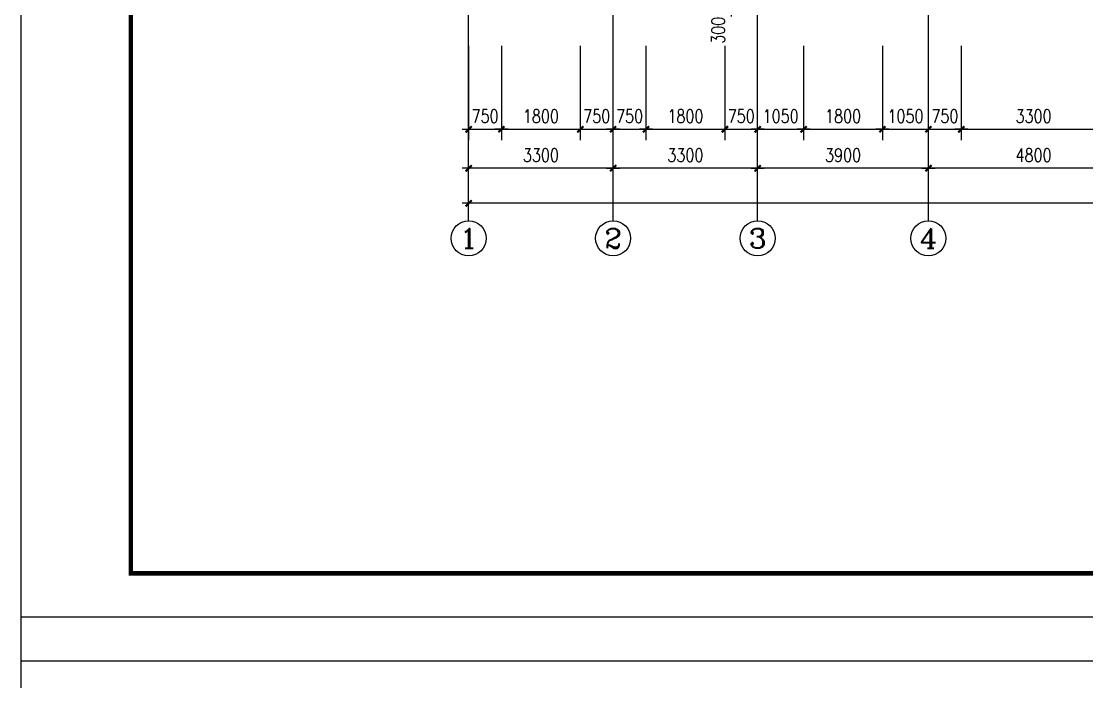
# Model space of a CAD drawing. Extents: x -354 to 59046, y -31184 to 54816.
# Drawn here: x -354 to 23974, y 11341 to 26426 of the extents above; entities that cross this region are included whole.
import ezdxf
from ezdxf.enums import TextEntityAlignment as Align

# ---------------------------------------------------------------- set-up
doc = ezdxf.new("R2010")
doc.units = 0
doc.header["$LTSCALE"] = 1000
doc.header["$MEASUREMENT"] = 0
doc.layers.get('0').update_dxf_attribs({"linetype": 'CONTINUOUS'})
doc.layers.get('DEFPOINTS').update_dxf_attribs({"linetype": 'CONTINUOUS'})
for name, color, linetype in [('AXIS', 3, 'CONTINUOUS'), ('AXIS_TEXT', 7, 'CONTINUOUS'), ('DOTE', 1, 'CONTINUOUS'), ('PUB_DIM', 3, 'CONTINUOUS'), ('PUB_TITLE', 4, 'CONTINUOUS')]:
    doc.layers.add(name, color=color, linetype=linetype)
doc.styles.add('COMPLEX', font='COMPLEX')
doc.styles.add('DIM_FONT', font='txt.shx', dxfattribs={"width": 0.8, "bigfont": 'hztxt.shx'})
doc.dimstyles.new('AXIS', dxfattribs={"dimtxt": 300, "dimasz": 1, "dimexe": 250, "dimexo": 300, "dimgap": 150, "dimtad": 1, "dimdec": 0, "dimzin": 0, "dimdsep": 46, "dimtxsty": 'DIM_FONT', "dimblk": '_DIMX', "dimcen": 0.09, "dimse1": 1, "dimse2": 1, "dimclrt": 7, "dimadec": 0, "dimazin": 0, "dimtfac": 1, "dimtdec": 0, "dimtix": 1, "dimtmove": 2, "dimatfit": 3, "dimldrblk": '_DIMX', "dimfxl": 0, "dimtolj": 1, "dimtzin": 0, "dimarcsym": 0})
doc.dimstyles.new('DIMA', dxfattribs={"dimtxt": 300, "dimasz": 1, "dimexe": 250, "dimexo": 300, "dimgap": 150, "dimtad": 1, "dimdec": 0, "dimzin": 0, "dimdsep": 46, "dimtxsty": 'DIM_FONT', "dimblk": '_DIMX', "dimcen": 0.09, "dimse1": 1, "dimclrt": 7, "dimadec": 0, "dimazin": 0, "dimtfac": 1, "dimtdec": 0, "dimtix": 1, "dimtmove": 2, "dimatfit": 3, "dimldrblk": '_DIMX', "dimfxl": 0, "dimtolj": 1, "dimtzin": 0, "dimarcsym": 0})
doc.dimstyles.new('DIMB', dxfattribs={"dimtxt": 300, "dimasz": 1, "dimexe": 250, "dimexo": 300, "dimgap": 150, "dimtad": 1, "dimdec": 0, "dimzin": 0, "dimdsep": 46, "dimtxsty": 'DIM_FONT', "dimblk": '_DIMX', "dimcen": 0.09, "dimse2": 1, "dimclrt": 7, "dimadec": 0, "dimazin": 0, "dimtfac": 1, "dimtdec": 0, "dimtix": 1, "dimtmove": 2, "dimatfit": 3, "dimldrblk": '_DIMX', "dimfxl": 0, "dimtolj": 1, "dimtzin": 0, "dimarcsym": 0})
doc.dimstyles.new('DIMN', dxfattribs={"dimtxt": 300, "dimasz": 1, "dimexe": 250, "dimexo": 300, "dimgap": 150, "dimtad": 1, "dimdec": 0, "dimzin": 0, "dimdsep": 46, "dimtxsty": 'DIM_FONT', "dimblk": '_DIMX', "dimcen": 0.09, "dimclrt": 7, "dimadec": 0, "dimazin": 0, "dimtfac": 1, "dimtdec": 0, "dimtix": 1, "dimtmove": 2, "dimatfit": 3, "dimldrblk": '_DIMX', "dimfxl": 0, "dimtolj": 1, "dimtzin": 0, "dimarcsym": 0})

# ---------------------------------------------------------------- blocks, each defined once
blk = doc.blocks.new('_AXISO')
blk.add_circle((0, 0), 0.5)
at = {"layer": 'AXIS_TEXT', "style": 'COMPLEX', "width": 1.041667}
blk.add_attdef('A', text='', height=0.56, dxfattribs=at).set_placement((-0.25, -0.28), (0.25, -0.28), align=Align.FIT)
blk = doc.blocks.new('_DIMX')
blk.add_line((-150, 0), (150, 0))
at = {"const_width": 50}
blk.add_lwpolyline([(-70, -70), (70, 70)], dxfattribs=at)
blk = doc.blocks.new('*D23')
at = {"layer": 'AXIS', "color": 0, "lineweight": -2}
blk.add_line((25160, 23069), (20362, 23069), dxfattribs=at)
at = {"layer": 'DEFPOINTS', "color": 0}
for p in [(20361, 25936), (25161, 25936), (20361, 23069)]:
    blk.add_point(p, dxfattribs=at)
at = {"layer": 'AXIS', "color": 0, "lineweight": -2, "rotation": 180}
blk.add_blockref('_DIMX', (20361, 23069), dxfattribs=at)
at = {"layer": 'AXIS', "color": 0, "lineweight": -2}
blk.add_blockref('_DIMX', (25161, 23069), dxfattribs=at)
at = {"layer": 'AXIS', "color": 7, "insert": (22761, 23369), "char_height": 300, "attachment_point": 5, "style": 'DIM_FONT'}
blk.add_mtext('\\A1;4800', dxfattribs=at)
blk = doc.blocks.new('*D24')
at = {"layer": 'AXIS', "color": 0, "lineweight": -2}
blk.add_line((20360, 23069), (16462, 23069), dxfattribs=at)
at = {"layer": 'DEFPOINTS', "color": 0}
for p in [(16461, 25936), (20361, 25936), (16461, 23069)]:
    blk.add_point(p, dxfattribs=at)
at = {"layer": 'AXIS', "color": 0, "lineweight": -2, "rotation": 180}
blk.add_blockref('_DIMX', (16461, 23069), dxfattribs=at)
at = {"layer": 'AXIS', "color": 0, "lineweight": -2}
blk.add_blockref('_DIMX', (20361, 23069), dxfattribs=at)
at = {"layer": 'AXIS', "color": 7, "insert": (18411, 23369), "char_height": 300, "attachment_point": 5, "style": 'DIM_FONT'}
blk.add_mtext('\\A1;3900', dxfattribs=at)
blk = doc.blocks.new('*D25')
at = {"layer": 'AXIS', "color": 0, "lineweight": -2}
blk.add_line((16460, 23069), (13162, 23069), dxfattribs=at)
at = {"layer": 'DEFPOINTS', "color": 0}
for p in [(13161, 25936), (16461, 25936), (13161, 23069)]:
    blk.add_point(p, dxfattribs=at)
at = {"layer": 'AXIS', "color": 0, "lineweight": -2, "rotation": 180}
blk.add_blockref('_DIMX', (13161, 23069), dxfattribs=at)
at = {"layer": 'AXIS', "color": 0, "lineweight": -2}
blk.add_blockref('_DIMX', (16461, 23069), dxfattribs=at)
at = {"layer": 'AXIS', "color": 7, "insert": (14811, 23369), "char_height": 300, "attachment_point": 5, "style": 'DIM_FONT'}
blk.add_mtext('\\A1;3300', dxfattribs=at)
blk = doc.blocks.new('*D26')
at = {"layer": 'AXIS', "color": 0, "lineweight": -2}
blk.add_line((13160, 23069), (9862, 23069), dxfattribs=at)
at = {"layer": 'DEFPOINTS', "color": 0}
for p in [(9861, 25936), (13161, 25936), (9861, 23069)]:
    blk.add_point(p, dxfattribs=at)
at = {"layer": 'AXIS', "color": 0, "lineweight": -2, "rotation": 180}
blk.add_blockref('_DIMX', (9861, 23069), dxfattribs=at)
at = {"layer": 'AXIS', "color": 0, "lineweight": -2}
blk.add_blockref('_DIMX', (13161, 23069), dxfattribs=at)
at = {"layer": 'AXIS', "color": 7, "insert": (11511, 23369), "char_height": 300, "attachment_point": 5, "style": 'DIM_FONT'}
blk.add_mtext('\\A1;3300', dxfattribs=at)
blk = doc.blocks.new('*D27')
at = {"layer": 'AXIS', "color": 0, "lineweight": -2}
blk.add_line((50360, 22269), (9862, 22269), dxfattribs=at)
at = {"layer": 'DEFPOINTS', "color": 0}
for p in [(9861, 26169), (50361, 26169), (9861, 22269)]:
    blk.add_point(p, dxfattribs=at)
at = {"layer": 'AXIS', "color": 0, "lineweight": -2, "rotation": 180}
blk.add_blockref('_DIMX', (9861, 22269), dxfattribs=at)
at = {"layer": 'AXIS', "color": 0, "lineweight": -2}
blk.add_blockref('_DIMX', (50361, 22269), dxfattribs=at)
at = {"layer": 'AXIS', "color": 7, "insert": (30111, 22569), "char_height": 300, "attachment_point": 5, "style": 'DIM_FONT'}
blk.add_mtext('\\A1;40500', dxfattribs=at)
blk = doc.blocks.new('*D105')
at = {"layer": 'DEFPOINTS', "color": 0}
for p in [(9861, 26169), (10611, 26169), (10611, 23959)]:
    blk.add_point(p, dxfattribs=at)
at = {"layer": 'PUB_DIM', "color": 0, "lineweight": -2}
for p, q in [((9861, 25869), (9861, 23709)), ((10611, 25869), (10611, 23709)), ((9860, 23959), (9859, 23959)), ((9861, 23959), (10611, 23959)), ((10612, 23959), (10613, 23959))]:
    blk.add_line(p, q, dxfattribs=at)
blk.add_blockref('_DIMX', (9861, 23959), dxfattribs=at)
at = {"layer": 'PUB_DIM', "color": 0, "lineweight": -2, "rotation": 180}
blk.add_blockref('_DIMX', (10611, 23959), dxfattribs=at)
at = {"layer": 'PUB_DIM', "color": 7, "insert": (10236, 24259), "char_height": 300, "attachment_point": 5, "style": 'DIM_FONT'}
blk.add_mtext('\\A1;750', dxfattribs=at)
blk = doc.blocks.new('*D106')
at = {"layer": 'DEFPOINTS', "color": 0}
for p in [(12411, 26169), (13161, 26169), (13161, 23959)]:
    blk.add_point(p, dxfattribs=at)
at = {"layer": 'PUB_DIM', "color": 0, "lineweight": -2}
for p, q in [((12411, 25869), (12411, 23709)), ((12410, 23959), (12409, 23959)), ((12411, 23959), (13161, 23959)), ((13162, 23959), (13163, 23959))]:
    blk.add_line(p, q, dxfattribs=at)
blk.add_blockref('_DIMX', (12411, 23959), dxfattribs=at)
at = {"layer": 'PUB_DIM', "color": 0, "lineweight": -2, "rotation": 180}
blk.add_blockref('_DIMX', (13161, 23959), dxfattribs=at)
at = {"layer": 'PUB_DIM', "color": 7, "insert": (12786, 24259), "char_height": 300, "attachment_point": 5, "style": 'DIM_FONT'}
blk.add_mtext('\\A1;750', dxfattribs=at)
blk = doc.blocks.new('*D108')
at = {"layer": 'DEFPOINTS', "color": 0}
for p in [(15711, 26169), (16461, 26169), (16461, 23959)]:
    blk.add_point(p, dxfattribs=at)
at = {"layer": 'PUB_DIM', "color": 0, "lineweight": -2}
for p, q in [((15711, 25869), (15711, 23709)), ((15710, 23959), (15709, 23959)), ((15711, 23959), (16461, 23959)), ((16462, 23959), (16463, 23959))]:
    blk.add_line(p, q, dxfattribs=at)
blk.add_blockref('_DIMX', (15711, 23959), dxfattribs=at)
at = {"layer": 'PUB_DIM', "color": 0, "lineweight": -2, "rotation": 180}
blk.add_blockref('_DIMX', (16461, 23959), dxfattribs=at)
at = {"layer": 'PUB_DIM', "color": 7, "insert": (16086, 24259), "char_height": 300, "attachment_point": 5, "style": 'DIM_FONT'}
blk.add_mtext('\\A1;750', dxfattribs=at)
blk = doc.blocks.new('*D112')
at = {"layer": 'DEFPOINTS', "color": 0}
for p in [(20361, 26169), (21111, 26169), (21111, 23959)]:
    blk.add_point(p, dxfattribs=at)
at = {"layer": 'PUB_DIM', "color": 0, "lineweight": -2}
for p, q in [((21111, 25869), (21111, 23709)), ((20360, 23959), (20359, 23959)), ((20361, 23959), (21111, 23959)), ((21112, 23959), (21113, 23959))]:
    blk.add_line(p, q, dxfattribs=at)
blk.add_blockref('_DIMX', (20361, 23959), dxfattribs=at)
at = {"layer": 'PUB_DIM', "color": 0, "lineweight": -2, "rotation": 180}
blk.add_blockref('_DIMX', (21111, 23959), dxfattribs=at)
at = {"layer": 'PUB_DIM', "color": 7, "insert": (20736, 24259), "char_height": 300, "attachment_point": 5, "style": 'DIM_FONT'}
blk.add_mtext('\\A1;750', dxfattribs=at)
blk = doc.blocks.new('*D129')
at = {"layer": 'DEFPOINTS', "color": 0}
for p in [(13161, 26169), (13911, 26169), (13911, 23959)]:
    blk.add_point(p, dxfattribs=at)
at = {"layer": 'PUB_DIM', "color": 0, "lineweight": -2}
for p, q in [((13911, 25869), (13911, 23709)), ((13160, 23959), (13159, 23959)), ((13161, 23959), (13911, 23959)), ((13912, 23959), (13913, 23959))]:
    blk.add_line(p, q, dxfattribs=at)
blk.add_blockref('_DIMX', (13161, 23959), dxfattribs=at)
at = {"layer": 'PUB_DIM', "color": 0, "lineweight": -2, "rotation": 180}
blk.add_blockref('_DIMX', (13911, 23959), dxfattribs=at)
at = {"layer": 'PUB_DIM', "color": 7, "insert": (13536, 24259), "char_height": 300, "attachment_point": 5, "style": 'DIM_FONT'}
blk.add_mtext('\\A1;750', dxfattribs=at)
blk = doc.blocks.new('*D267')
at = {"layer": 'DEFPOINTS', "color": 0}
for p in [(16751, 26982), (15860, 26682), (16751, 26682)]:
    blk.add_point(p, dxfattribs=at)
at = {"layer": 'PUB_DIM', "color": 0, "lineweight": -2}
for p, q in [((16451, 26982), (15610, 26982)), ((15860, 26983), (15860, 26984)), ((15860, 26982), (15860, 26682)), ((16451, 26682), (15610, 26682)), ((15860, 26681), (15860, 26680))]:
    blk.add_line(p, q, dxfattribs=at)
for p, rotation in [((15860, 26982), 270), ((15860, 26682), 90)]:
    blk.add_blockref('_DIMX', p, dxfattribs=dict(at, rotation=rotation))
at = {"layer": 'PUB_DIM', "color": 7, "insert": (15560, 26222), "char_height": 300, "attachment_point": 5, "rotation": 90, "style": 'DIM_FONT'}
blk.add_mtext('\\A1;300', dxfattribs=at)

msp = doc.modelspace()

# ---------------------------------------------------------------- linework, layer by layer
msp.add_line((-353.5, 11816.4), (-353.5, 12816.4))
at = {"layer": 'AXIS'}
for p, q in [((9860.8, 21868.9), (9860.8, 25868.9)), ((13160.8, 21868.9), (13160.8, 25868.9)), ((16460.8, 21868.9), (16460.8, 25868.9)), ((20360.8, 21868.9), (20360.8, 25868.9))]:
    msp.add_line(p, q, dxfattribs=at)
at = {"layer": 'DOTE'}
for p, q in [((9860.8, 25868.9), (9860.8, 43630.1)), ((13160.8, 25868.9), (13160.8, 43630.1)), ((16460.8, 25868.9), (16460.8, 43630.1)), ((20360.8, 25868.9), (20360.8, 43630.1))]:
    msp.add_line(p, q, dxfattribs=at)
at = {"layer": 'PUB_TITLE'}
for points in [[(-353.5, 12816.4), (-353.5, 54816.4), (59046.5, 54816.4), (59046.5, 12816.4)], [(-353.5, -30183.6), (-353.5, 11816.4), (59046.5, 11816.4), (59046.5, -30183.6)]]:
    msp.add_lwpolyline(points, close=True, dxfattribs=at)
at = {"layer": 'PUB_TITLE', "const_width": 100}
msp.add_lwpolyline([(2146.5, 13816.4), (58046.5, 13816.4), (58046.5, 53816.4), (2146.5, 53816.4)], close=True, dxfattribs=at)

# ---------------------------------------------------------------- block references
at = {"layer": 'AXIS'}
ref = msp.add_blockref('_AXISO', (9860.8, 21468.9), dxfattribs=dict(at, xscale=800, yscale=800, zscale=800))
ref.add_attrib('A', '1', dxfattribs={"layer": 'AXIS_TEXT', "height": 448, "style": 'COMPLEX', "width": 2.083333}).set_placement((9660.8, 21244.9), (10060.8, 21244.9), align=Align.FIT)
ref = msp.add_blockref('_AXISO', (13160.8, 21468.9), dxfattribs=dict(at, xscale=800, yscale=800, zscale=800))
ref.add_attrib('A', '2', dxfattribs={"layer": 'AXIS_TEXT', "height": 448, "style": 'COMPLEX', "width": 1.339286}).set_placement((12960.8, 21244.9), (13360.8, 21244.9), align=Align.FIT)
ref = msp.add_blockref('_AXISO', (16460.8, 21468.9), dxfattribs=dict(at, xscale=800, yscale=800, zscale=800))
ref.add_attrib('A', '3', dxfattribs={"layer": 'AXIS_TEXT', "height": 448, "style": 'COMPLEX', "width": 1.339286}).set_placement((16260.8, 21244.9), (16660.8, 21244.9), align=Align.FIT)
ref = msp.add_blockref('_AXISO', (20360.8, 21468.9), dxfattribs=dict(at, xscale=800, yscale=800, zscale=800))
ref.add_attrib('A', '4', dxfattribs={"layer": 'AXIS_TEXT', "height": 448, "style": 'COMPLEX', "width": 1.171875}).set_placement((20160.8, 21244.9), (20560.8, 21244.9), align=Align.FIT)

# ---------------------------------------------------------------- dimensions: what is measured, and where the dimension line sits
dim = msp.add_aligned_dim(p1=(50360.8, 26168.9), p2=(9860.8, 26168.9), distance=3900, dimstyle='AXIS', dxfattribs=at)
dim.commit()
dim.dimension.update_dxf_attribs({"geometry": '*D27', "text_midpoint": (30110.8, 22568.9)})
for base, p1, p2, picture, middle in [((9860.8, 23068.9), (13160.8, 25936.4), (9860.8, 25936.4), '*D26', (11510.8, 23368.9)), ((13160.8, 23068.9), (16460.8, 25936.4), (13160.8, 25936.4), '*D25', (14810.8, 23368.9)), ((16460.8, 23068.9), (20360.8, 25936.4), (16460.8, 25936.4), '*D24', (18410.8, 23368.9)), ((20360.8, 23068.9), (25160.8, 25936.4), (20360.8, 25936.4), '*D23', (22760.8, 23368.9))]:
    dim = msp.add_linear_dim(base=base, p1=p1, p2=p2, dimstyle='AXIS', dxfattribs=at)
    dim.commit()
    dim.dimension.update_dxf_attribs({"geometry": picture, "text_midpoint": middle})
at = {"layer": 'PUB_DIM'}
dim = msp.add_linear_dim(base=(15860.2, 26682.4), p1=(16751.5, 26982.4), p2=(16751.5, 26682.4), angle=270, dimstyle='DIMN', dxfattribs=at)
dim.commit()
dim.dimension.update_dxf_attribs({"geometry": '*D267', "text_midpoint": (15560.2, 26221.8), "dimtype": 161})
for p1, p2, dimstyle, picture, middle in [((9860.8, 26168.9), (10610.8, 26168.9), 'DIMN', '*D105', (10235.8, 24259.4)), ((12410.8, 26168.9), (13160.8, 26168.9), 'DIMB', '*D106', (12785.8, 24259.4)), ((13160.8, 26168.9), (13910.8, 26168.9), 'DIMA', '*D129', (13535.8, 24259.4)), ((15710.8, 26168.9), (16460.8, 26168.9), 'DIMB', '*D108', (16085.8, 24259.4)), ((20360.8, 26168.9), (21110.8, 26168.9), 'DIMA', '*D112', (20735.8, 24259.4))]:
    dim = msp.add_aligned_dim(p1=p1, p2=p2, distance=-2209.5, dimstyle=dimstyle, dxfattribs=at)
    dim.commit()
    dim.dimension.update_dxf_attribs({"geometry": picture, "text_midpoint": middle})
for p1, p2, dimstyle in [((10610.8, 26168.9), (12410.8, 26168.9), 'DIMN'), ((13910.8, 26168.9), (15710.8, 26168.9), 'DIMN'), ((16460.8, 26168.9), (17510.8, 26168.9), 'DIMA'), ((17510.8, 26168.9), (19310.8, 26168.9), 'DIMN'), ((19310.8, 26168.9), (20360.8, 26168.9), 'DIMB'), ((21110.8, 26168.9), (24410.8, 26168.9), 'DIMN')]:
    msp.add_aligned_dim(p1=p1, p2=p2, distance=-2209.5, dimstyle=dimstyle, dxfattribs=at).render()

doc.saveas('drawing.dxf')
